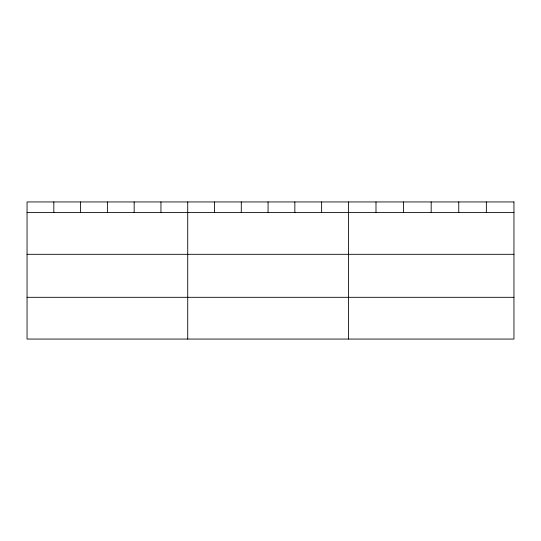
<?xml version="1.0" encoding="UTF-8"?>
<svg xmlns="http://www.w3.org/2000/svg" width="541" height="541" viewBox="0 0 541 541"><rect width="100%" height="100%" fill="white"/><g stroke="black" fill="none" stroke-linecap="round" stroke-linejoin="round"><path stroke-width="0.81" d="M27.05 212.572L513.95 212.572M27.05 254.311L513.95 254.311M27.05 297.313L513.95 297.313M486.359 201.942L486.359 212.572M458.768 201.942L458.768 212.572M431.177 201.942L431.177 212.572M403.586 201.942L403.586 212.572M375.995 201.942L375.995 212.572M348.404 201.942L348.404 339.058M321.625 201.942L321.625 212.572M294.845 201.942L294.845 212.572M268.065 201.942L268.065 212.572M241.286 201.942L241.286 212.572M214.506 201.942L214.506 212.572M187.727 201.942L187.727 339.058M160.947 201.942L160.947 212.572M134.168 201.942L134.168 212.572M107.389 201.942L107.389 212.572M80.609 201.942L80.609 212.572M53.829 201.942L53.829 212.572M513.95 201.942L27.05 201.942L27.05 339.058L513.95 339.058L513.95 201.942"/></g></svg>
